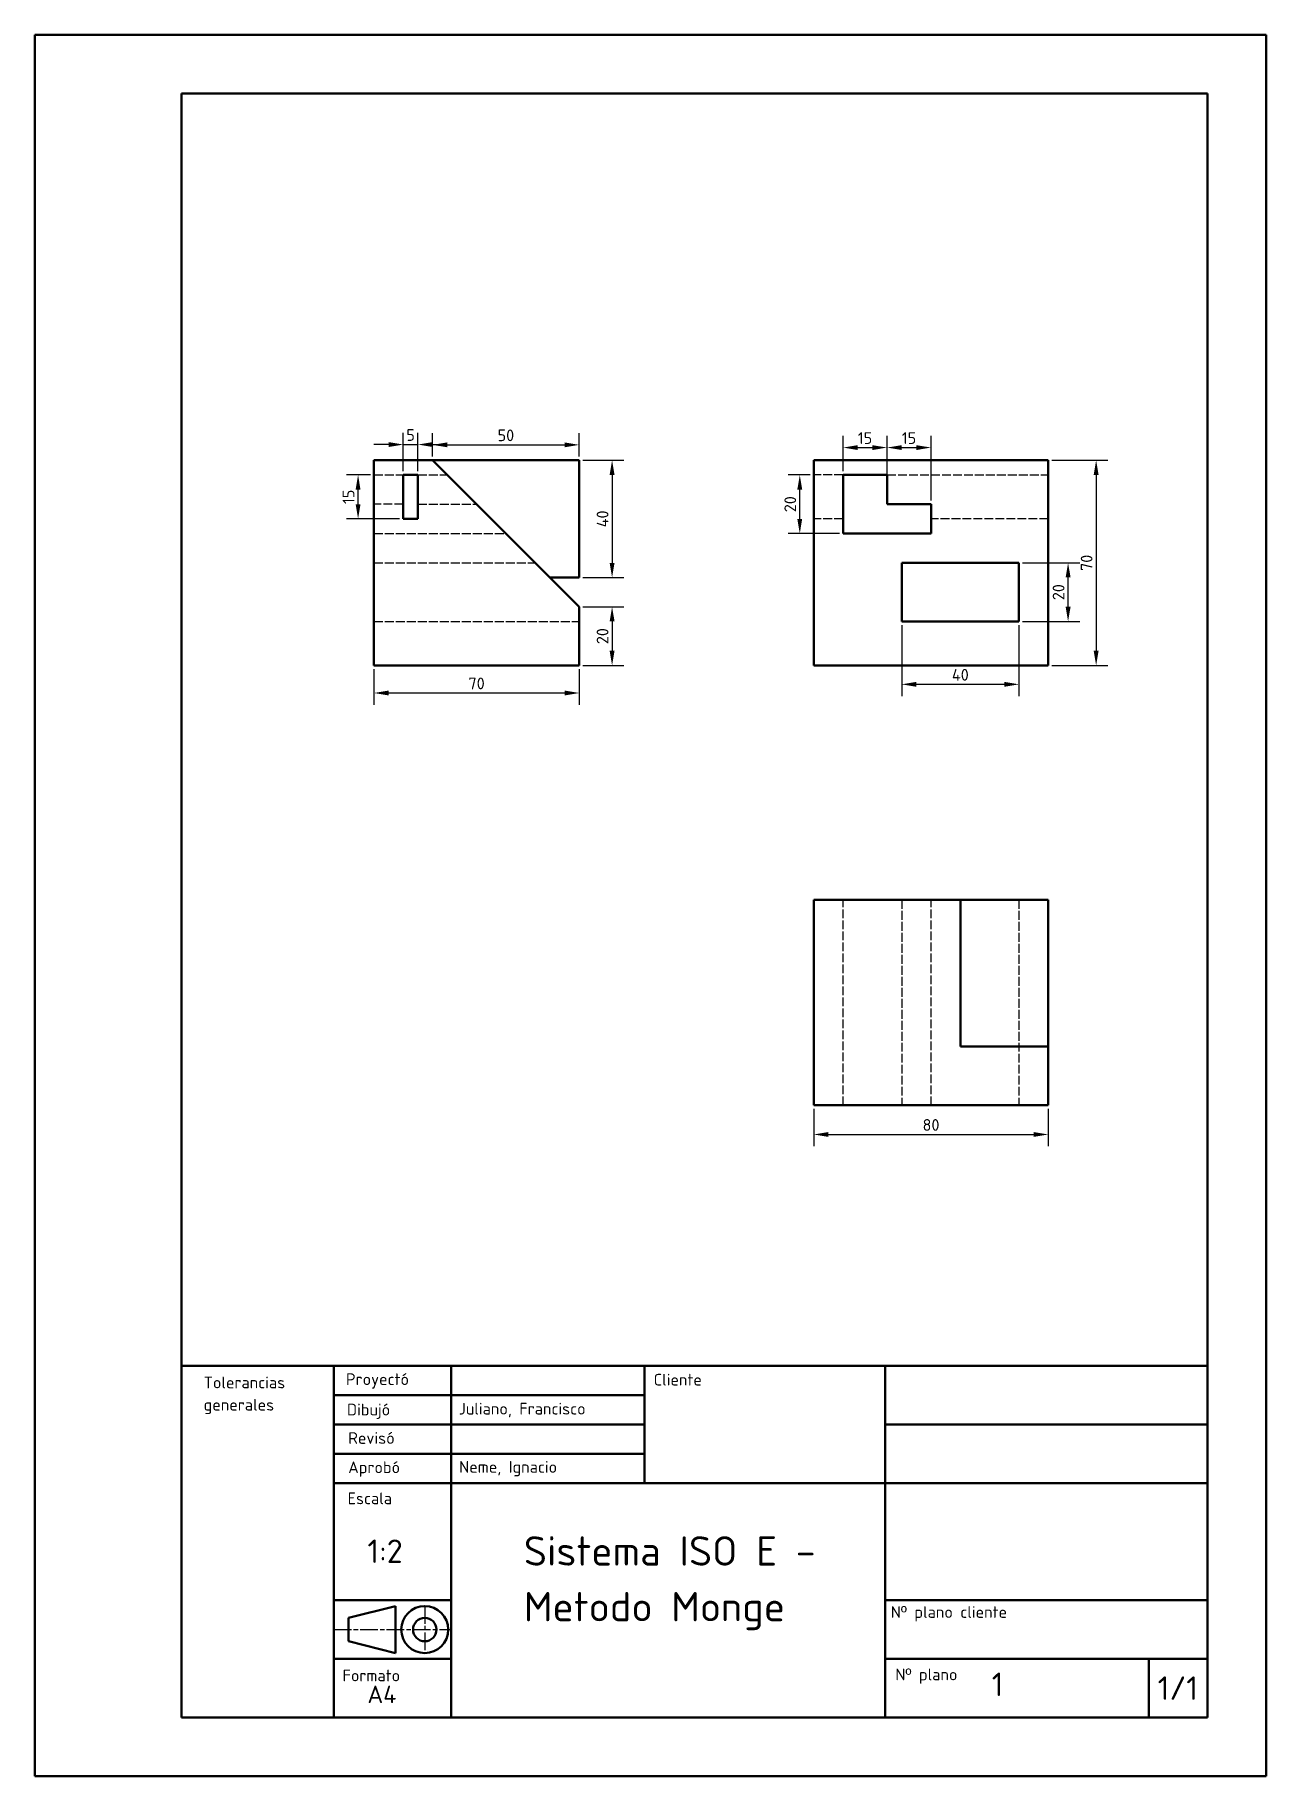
# Model space of a CAD drawing. Header units: millimetres. Extents: x 2667 to 2877, y 1860 to 2157.
import ezdxf

# ---------------------------------------------------------------- set-up
doc = ezdxf.new("R2010")
doc.units = ezdxf.units.MM
doc.header["$LTSCALE"] = 0.125
doc.linetypes.add('ACAD_ISO02W100', pattern=[15, 12, -3])
doc.linetypes.add('ACAD_ISO08W100', pattern=[36, 24, -3, 6, -3])
doc.layers.get('0').update_dxf_attribs({"lineweight": 50})
doc.layers.add('Capa1', color=7, linetype='Continuous')
doc.layers.add('capaCotas', color=7, linetype='Continuous', lineweight=25)
doc.styles.get("Standard").update_dxf_attribs({"font": 'isocpeur.ttf', "height": 2})
doc.dimstyles.new('ISO-25', dxfattribs={"dimtxt": 2, "dimasz": 2.5, "dimexe": 2, "dimexo": 0.625, "dimtad": 1, "dimlfac": 2, "dimtxsty": 'Standard', "dimcen": 2.5, "dimclrt": 256, "dimadec": 0, "dimazin": 0, "dimtfac": 1, "dimtmove": 0, "dimatfit": 3, "dimfxl": 1, "dimtfillclr": 256, "dimlwd": -1, "dimlwe": -1, "dimarcsym": 0})

# ---------------------------------------------------------------- blocks, each defined once
blk = doc.blocks.new('*D60')
at = {"layer": 'capaCotas', "color": 0, "transparency": 16777216}
for p, q in [((2724.58, 2049.32), (2724.58, 2043.24)), ((2759.58, 2049.32), (2759.58, 2043.24)), ((2727.08, 2045.24), (2757.08, 2045.24))]:
    blk.add_line(p, q, dxfattribs=at)
at = {"layer": 'capaCotas', "color": 0, "linetype": 'ACAD_ISO02W100', "transparency": 16777216}
for points in [[(2727.08, 2045.66), (2727.08, 2044.82), (2724.58, 2045.24)], [(2757.08, 2045.66), (2757.08, 2044.82), (2759.58, 2045.24)]]:
    blk.add_solid(points, dxfattribs=at)
at = {"layer": 'Defpoints', "color": 0, "linetype": 'ACAD_ISO02W100', "transparency": 16777216}
for p in [(2724.58, 2049.94), (2759.58, 2049.94), (2759.58, 2045.24)]:
    blk.add_point(p, dxfattribs=at)
at = {"layer": 'capaCotas', "linetype": 'ACAD_ISO02W100', "transparency": 16777216, "insert": (2742.08, 2046.87), "char_height": 2, "attachment_point": 5}
blk.add_mtext('70', dxfattribs=at)
blk = doc.blocks.new('*D61')
at = {"layer": 'capaCotas', "color": 0, "transparency": 16777216}
for p, q in [((2840.21, 2084.94), (2849.74, 2084.94)), ((2847.74, 2082.44), (2847.74, 2052.44)), ((2840.21, 2049.94), (2849.74, 2049.94))]:
    blk.add_line(p, q, dxfattribs=at)
at = {"layer": 'capaCotas', "color": 0, "linetype": 'ACAD_ISO02W100', "transparency": 16777216}
for points in [[(2847.32, 2082.44), (2848.16, 2082.44), (2847.74, 2084.94)], [(2847.32, 2052.44), (2848.16, 2052.44), (2847.74, 2049.94)]]:
    blk.add_solid(points, dxfattribs=at)
at = {"layer": 'Defpoints', "color": 0, "linetype": 'ACAD_ISO02W100', "transparency": 16777216}
for p in [(2839.58, 2084.94), (2839.58, 2049.94), (2847.74, 2049.94)]:
    blk.add_point(p, dxfattribs=at)
at = {"layer": 'capaCotas', "linetype": 'ACAD_ISO02W100', "transparency": 16777216, "insert": (2846.12, 2067.44), "char_height": 2, "attachment_point": 5, "rotation": 90}
blk.add_mtext('70', dxfattribs=at)
blk = doc.blocks.new('*D62')
at = {"layer": 'capaCotas', "color": 0, "transparency": 16777216}
for p, q in [((2799.58, 1974.32), (2799.58, 1967.94)), ((2839.58, 1974.32), (2839.58, 1967.94)), ((2802.08, 1969.94), (2837.08, 1969.94))]:
    blk.add_line(p, q, dxfattribs=at)
at = {"layer": 'capaCotas', "color": 0, "linetype": 'ACAD_ISO02W100', "transparency": 16777216}
for points in [[(2802.08, 1970.36), (2802.08, 1969.53), (2799.58, 1969.94)], [(2837.08, 1970.36), (2837.08, 1969.53), (2839.58, 1969.94)]]:
    blk.add_solid(points, dxfattribs=at)
at = {"layer": 'Defpoints', "color": 0, "linetype": 'ACAD_ISO02W100', "transparency": 16777216}
for p in [(2799.58, 1974.94), (2839.58, 1974.94), (2839.58, 1969.94)]:
    blk.add_point(p, dxfattribs=at)
at = {"layer": 'capaCotas', "linetype": 'ACAD_ISO02W100', "transparency": 16777216, "insert": (2819.58, 1971.57), "char_height": 2, "attachment_point": 5}
blk.add_mtext('80', dxfattribs=at)
blk = doc.blocks.new('*D64')
at = {"layer": 'capaCotas', "color": 0, "transparency": 16777216}
for p, q in [((2729.58, 2083.07), (2729.58, 2089.61)), ((2732.08, 2083.07), (2732.08, 2089.61)), ((2727.08, 2087.61), (2724.58, 2087.61)), ((2729.58, 2087.61), (2732.08, 2087.61)), ((2734.58, 2087.61), (2737.08, 2087.61))]:
    blk.add_line(p, q, dxfattribs=at)
at = {"layer": 'capaCotas', "color": 0, "linetype": 'ACAD_ISO02W100', "transparency": 16777216}
for points in [[(2727.08, 2088.03), (2727.08, 2087.2), (2729.58, 2087.61)], [(2734.58, 2088.03), (2734.58, 2087.2), (2732.08, 2087.61)]]:
    blk.add_solid(points, dxfattribs=at)
at = {"layer": 'Defpoints', "color": 0, "linetype": 'ACAD_ISO02W100', "transparency": 16777216}
for p in [(2732.08, 2087.61), (2729.58, 2082.44), (2732.08, 2082.44)]:
    blk.add_point(p, dxfattribs=at)
at = {"layer": 'capaCotas', "linetype": 'ACAD_ISO02W100', "transparency": 16777216, "insert": (2730.83, 2089.24), "char_height": 2, "attachment_point": 5}
blk.add_mtext('5', dxfattribs=at)
blk = doc.blocks.new('*D66')
at = {"layer": 'capaCotas', "color": 0, "transparency": 16777216}
for p, q in [((2804.58, 2083.07), (2804.58, 2089.1)), ((2812.08, 2083.07), (2812.08, 2089.1)), ((2807.08, 2087.1), (2809.58, 2087.1))]:
    blk.add_line(p, q, dxfattribs=at)
at = {"layer": 'capaCotas', "color": 0, "linetype": 'ACAD_ISO02W100', "transparency": 16777216}
for points in [[(2807.08, 2087.51), (2807.08, 2086.68), (2804.58, 2087.1)], [(2809.58, 2087.51), (2809.58, 2086.68), (2812.08, 2087.1)]]:
    blk.add_solid(points, dxfattribs=at)
at = {"layer": 'Defpoints', "color": 0, "linetype": 'ACAD_ISO02W100', "transparency": 16777216}
for p in [(2812.08, 2087.1), (2804.58, 2082.44), (2812.08, 2082.44)]:
    blk.add_point(p, dxfattribs=at)
at = {"layer": 'capaCotas', "linetype": 'ACAD_ISO02W100', "transparency": 16777216, "insert": (2808.33, 2088.72), "char_height": 2, "attachment_point": 5}
blk.add_mtext('15', dxfattribs=at)
blk = doc.blocks.new('*D67')
at = {"layer": 'capaCotas', "color": 0, "transparency": 16777216}
for p, q in [((2812.08, 2078.07), (2812.08, 2089.1)), ((2819.58, 2078.07), (2819.58, 2089.1)), ((2814.58, 2087.1), (2817.08, 2087.1))]:
    blk.add_line(p, q, dxfattribs=at)
at = {"layer": 'capaCotas', "color": 0, "linetype": 'ACAD_ISO02W100', "transparency": 16777216}
for points in [[(2814.58, 2087.51), (2814.58, 2086.68), (2812.08, 2087.1)], [(2817.08, 2087.51), (2817.08, 2086.68), (2819.58, 2087.1)]]:
    blk.add_solid(points, dxfattribs=at)
at = {"layer": 'Defpoints', "color": 0, "linetype": 'ACAD_ISO02W100', "transparency": 16777216}
for p in [(2819.58, 2087.1), (2812.08, 2077.44), (2819.58, 2077.44)]:
    blk.add_point(p, dxfattribs=at)
at = {"layer": 'capaCotas', "linetype": 'ACAD_ISO02W100', "transparency": 16777216, "insert": (2815.83, 2088.72), "char_height": 2, "attachment_point": 5}
blk.add_mtext('15', dxfattribs=at)
blk = doc.blocks.new('*D68')
at = {"layer": 'capaCotas', "color": 0, "transparency": 16777216}
for p, q in [((2814.58, 2056.82), (2814.58, 2044.72)), ((2834.58, 2056.82), (2834.58, 2044.72)), ((2817.08, 2046.72), (2832.08, 2046.72))]:
    blk.add_line(p, q, dxfattribs=at)
at = {"layer": 'capaCotas', "color": 0, "linetype": 'ACAD_ISO02W100', "transparency": 16777216}
for points in [[(2817.08, 2047.14), (2817.08, 2046.3), (2814.58, 2046.72)], [(2832.08, 2047.14), (2832.08, 2046.3), (2834.58, 2046.72)]]:
    blk.add_solid(points, dxfattribs=at)
at = {"layer": 'Defpoints', "color": 0, "linetype": 'ACAD_ISO02W100', "transparency": 16777216}
for p in [(2814.58, 2057.44), (2834.58, 2057.44), (2834.58, 2046.72)]:
    blk.add_point(p, dxfattribs=at)
at = {"layer": 'capaCotas', "linetype": 'ACAD_ISO02W100', "transparency": 16777216, "insert": (2824.58, 2048.34), "char_height": 2, "attachment_point": 5}
blk.add_mtext('40', dxfattribs=at)
blk = doc.blocks.new('*D69')
at = {"layer": 'capaCotas', "color": 0, "transparency": 16777216}
for p, q in [((2835.21, 2067.44), (2844.96, 2067.44)), ((2842.96, 2059.94), (2842.96, 2064.94)), ((2835.21, 2057.44), (2844.96, 2057.44))]:
    blk.add_line(p, q, dxfattribs=at)
at = {"layer": 'capaCotas', "color": 0, "linetype": 'ACAD_ISO02W100', "transparency": 16777216}
for points in [[(2842.54, 2064.94), (2843.38, 2064.94), (2842.96, 2067.44)], [(2842.54, 2059.94), (2843.38, 2059.94), (2842.96, 2057.44)]]:
    blk.add_solid(points, dxfattribs=at)
at = {"layer": 'Defpoints', "color": 0, "linetype": 'ACAD_ISO02W100', "transparency": 16777216}
for p in [(2834.58, 2067.44), (2842.96, 2067.44), (2834.58, 2057.44)]:
    blk.add_point(p, dxfattribs=at)
at = {"layer": 'capaCotas', "linetype": 'ACAD_ISO02W100', "transparency": 16777216, "insert": (2841.33, 2062.44), "char_height": 2, "attachment_point": 5, "rotation": 90}
blk.add_mtext('20', dxfattribs=at)
blk = doc.blocks.new('*D71')
at = {"layer": 'capaCotas', "color": 0, "transparency": 16777216}
for p, q in [((2760.21, 2059.94), (2767.19, 2059.94)), ((2765.19, 2057.44), (2765.19, 2052.44)), ((2760.21, 2049.94), (2767.19, 2049.94))]:
    blk.add_line(p, q, dxfattribs=at)
at = {"layer": 'capaCotas', "color": 0, "linetype": 'ACAD_ISO02W100', "transparency": 16777216}
for points in [[(2764.77, 2057.44), (2765.61, 2057.44), (2765.19, 2059.94)], [(2764.77, 2052.44), (2765.61, 2052.44), (2765.19, 2049.94)]]:
    blk.add_solid(points, dxfattribs=at)
at = {"layer": 'Defpoints', "color": 0, "linetype": 'ACAD_ISO02W100', "transparency": 16777216}
for p in [(2759.58, 2059.94), (2759.58, 2049.94), (2765.19, 2049.94)]:
    blk.add_point(p, dxfattribs=at)
at = {"layer": 'capaCotas', "linetype": 'ACAD_ISO02W100', "transparency": 16777216, "insert": (2763.56, 2054.94), "char_height": 2, "attachment_point": 5, "rotation": 90}
blk.add_mtext('20', dxfattribs=at)
blk = doc.blocks.new('*D72')
at = {"layer": 'capaCotas', "color": 0, "transparency": 16777216}
for p, q in [((2723.96, 2082.44), (2719.87, 2082.44)), ((2721.87, 2077.44), (2721.87, 2079.94)), ((2728.96, 2074.94), (2719.87, 2074.94))]:
    blk.add_line(p, q, dxfattribs=at)
at = {"layer": 'capaCotas', "color": 0, "linetype": 'ACAD_ISO02W100', "transparency": 16777216}
for points in [[(2721.45, 2079.94), (2722.28, 2079.94), (2721.87, 2082.44)], [(2721.45, 2077.44), (2722.28, 2077.44), (2721.87, 2074.94)]]:
    blk.add_solid(points, dxfattribs=at)
at = {"layer": 'Defpoints', "color": 0, "linetype": 'ACAD_ISO02W100', "transparency": 16777216}
for p in [(2721.87, 2082.44), (2724.58, 2082.44), (2729.58, 2074.94)]:
    blk.add_point(p, dxfattribs=at)
at = {"layer": 'capaCotas', "linetype": 'ACAD_ISO02W100', "transparency": 16777216, "insert": (2720.24, 2078.69), "char_height": 2, "attachment_point": 5, "rotation": 90}
blk.add_mtext('15', dxfattribs=at)
blk = doc.blocks.new('*D73')
at = {"layer": 'capaCotas', "color": 0, "transparency": 16777216}
for p, q in [((2798.96, 2082.44), (2795.2, 2082.44)), ((2797.2, 2074.94), (2797.2, 2079.94)), ((2803.96, 2072.44), (2795.2, 2072.44))]:
    blk.add_line(p, q, dxfattribs=at)
at = {"layer": 'capaCotas', "color": 0, "linetype": 'ACAD_ISO02W100', "transparency": 16777216}
for points in [[(2796.78, 2079.94), (2797.61, 2079.94), (2797.2, 2082.44)], [(2796.78, 2074.94), (2797.61, 2074.94), (2797.2, 2072.44)]]:
    blk.add_solid(points, dxfattribs=at)
at = {"layer": 'Defpoints', "color": 0, "linetype": 'ACAD_ISO02W100', "transparency": 16777216}
for p in [(2797.2, 2082.44), (2799.58, 2082.44), (2804.58, 2072.44)]:
    blk.add_point(p, dxfattribs=at)
at = {"layer": 'capaCotas', "linetype": 'ACAD_ISO02W100', "transparency": 16777216, "insert": (2795.57, 2077.44), "char_height": 2, "attachment_point": 5, "rotation": 90}
blk.add_mtext('20', dxfattribs=at)
blk = doc.blocks.new('*D74')
at = {"layer": 'capaCotas', "color": 0, "transparency": 16777216}
for p, q in [((2760.21, 2084.94), (2767.19, 2084.94)), ((2765.19, 2082.44), (2765.19, 2067.44)), ((2760.21, 2064.94), (2767.19, 2064.94))]:
    blk.add_line(p, q, dxfattribs=at)
at = {"layer": 'capaCotas', "color": 0, "linetype": 'ACAD_ISO02W100', "transparency": 16777216}
for points in [[(2764.77, 2082.44), (2765.61, 2082.44), (2765.19, 2084.94)], [(2764.77, 2067.44), (2765.61, 2067.44), (2765.19, 2064.94)]]:
    blk.add_solid(points, dxfattribs=at)
at = {"layer": 'Defpoints', "color": 0, "linetype": 'ACAD_ISO02W100', "transparency": 16777216}
for p in [(2759.58, 2084.94), (2759.58, 2064.94), (2765.19, 2064.94)]:
    blk.add_point(p, dxfattribs=at)
at = {"layer": 'capaCotas', "linetype": 'ACAD_ISO02W100', "transparency": 16777216, "insert": (2763.56, 2074.94), "char_height": 2, "attachment_point": 5, "rotation": 90}
blk.add_mtext('40', dxfattribs=at)
blk = doc.blocks.new('*D75')
at = {"layer": 'capaCotas', "color": 0, "transparency": 16777216}
for p, q in [((2734.58, 2085.57), (2734.58, 2089.56)), ((2759.58, 2085.57), (2759.58, 2089.56)), ((2737.08, 2087.56), (2757.08, 2087.56))]:
    blk.add_line(p, q, dxfattribs=at)
at = {"layer": 'capaCotas', "color": 0, "linetype": 'ACAD_ISO02W100', "transparency": 16777216}
for points in [[(2737.08, 2087.98), (2737.08, 2087.15), (2734.58, 2087.56)], [(2757.08, 2087.98), (2757.08, 2087.15), (2759.58, 2087.56)]]:
    blk.add_solid(points, dxfattribs=at)
at = {"layer": 'Defpoints', "color": 0, "linetype": 'ACAD_ISO02W100', "transparency": 16777216}
for p in [(2734.58, 2084.94), (2759.58, 2087.56), (2759.58, 2084.94)]:
    blk.add_point(p, dxfattribs=at)
at = {"layer": 'capaCotas', "linetype": 'ACAD_ISO02W100', "transparency": 16777216, "insert": (2747.08, 2089.19), "char_height": 2, "attachment_point": 5}
blk.add_mtext('50', dxfattribs=at)

msp = doc.modelspace()

# ---------------------------------------------------------------- linework, layer by layer
for p, q in [((2876.7399, 2157.4962), (2666.7399, 2157.4962)), ((2666.7399, 2157.4962), (2666.7399, 1860.4962)), ((2876.7399, 2157.4962), (2876.7399, 1860.4962)), ((2866.7399, 2147.4962), (2691.7399, 2147.4962)), ((2691.7399, 2147.4962), (2691.7399, 1870.4962)), ((2866.7399, 2147.4962), (2866.7399, 1870.4962)), ((2724.5814, 2049.9422), (2724.5814, 2084.9422)), ((2724.5814, 2084.9422), (2734.5814, 2084.9422)), ((2734.5814, 2084.9422), (2759.5814, 2059.9422)), ((2734.5814, 2084.9422), (2759.5814, 2084.9422)), ((2759.5814, 2084.9422), (2759.5814, 2064.9422)), ((2839.5814, 2084.9422), (2799.5814, 2084.9422)), ((2799.5814, 2084.9422), (2799.5814, 2049.9422)), ((2839.5814, 2049.9422), (2839.5814, 2084.9422)), ((2729.5814, 2082.4422), (2729.5814, 2074.9422)), ((2732.0814, 2082.4422), (2729.5814, 2082.4422)), ((2732.0814, 2074.9422), (2732.0814, 2082.4422)), ((2804.5814, 2082.4422), (2804.5814, 2072.4422)), ((2812.0814, 2082.4422), (2804.5814, 2082.4422)), ((2812.0814, 2077.4422), (2812.0814, 2082.4422)), ((2819.5814, 2077.4422), (2812.0814, 2077.4422)), ((2819.5814, 2072.4422), (2819.5814, 2077.4422)), ((2729.5814, 2074.9422), (2732.0814, 2074.9422)), ((2804.5814, 2072.4422), (2819.5814, 2072.4422)), ((2834.5814, 2067.4422), (2814.5814, 2067.4422)), ((2814.5814, 2067.4422), (2814.5814, 2057.4422)), ((2834.5814, 2057.4422), (2834.5814, 2067.4422)), ((2759.5814, 2064.9422), (2754.5814, 2064.9422)), ((2759.5814, 2049.9422), (2759.5814, 2059.9422)), ((2814.5814, 2057.4422), (2834.5814, 2057.4422)), ((2759.5814, 2049.9422), (2724.5814, 2049.9422)), ((2799.5814, 2049.9422), (2839.5814, 2049.9422)), ((2799.5814, 2009.9422), (2824.5814, 2009.9422)), ((2799.5814, 2009.9422), (2799.5814, 1974.9422)), ((2824.5814, 1984.9422), (2824.5814, 2009.9422)), ((2839.5814, 2009.9422), (2824.5814, 2009.9422)), ((2839.5814, 1984.9422), (2839.5814, 2009.9422)), ((2839.5814, 1984.9422), (2824.5814, 1984.9422)), ((2839.5814, 1974.9422), (2839.5814, 1984.9422)), ((2799.5814, 1974.9422), (2839.5814, 1974.9422)), ((2691.7399, 1930.4962), (2866.7399, 1930.4962)), ((2717.7399, 1920.4962), (2717.7399, 1930.4962)), ((2737.7399, 1920.4962), (2737.7399, 1930.4962)), ((2770.7399, 1915.4962), (2770.7399, 1930.4962)), ((2801.7399, 1930.4962), (2811.7399, 1930.4962)), ((2811.7399, 1930.4962), (2811.7399, 1870.4962)), ((2717.7399, 1925.4962), (2760.7399, 1925.4962)), ((2760.7399, 1925.4962), (2770.7399, 1925.4962)), ((2717.7399, 1920.4962), (2760.7399, 1920.4962)), ((2717.7399, 1920.4962), (2717.7399, 1870.4962)), ((2737.7399, 1920.4962), (2737.7399, 1870.4962)), ((2760.7399, 1920.4962), (2770.7399, 1920.4962)), ((2866.7399, 1920.4962), (2811.7399, 1920.4962)), ((2717.7399, 1915.4962), (2760.7399, 1915.4962)), ((2760.7399, 1915.4962), (2770.7399, 1915.4962)), ((2770.7399, 1915.4962), (2770.7399, 1910.4962)), ((2717.7399, 1910.4962), (2760.7399, 1910.4962)), ((2760.7399, 1910.4962), (2801.7399, 1910.4962)), ((2801.7399, 1910.4962), (2866.7399, 1910.4962)), ((2717.7399, 1890.4962), (2737.7399, 1890.4962)), ((2720.2399, 1887.4962), (2728.2399, 1889.4962)), ((2728.2399, 1889.4962), (2728.2399, 1881.4962)), ((2866.7399, 1890.4962), (2811.7399, 1890.4962)), ((2720.2399, 1883.4962), (2720.2399, 1887.4962)), ((2717.7399, 1883.3663), (2717.7399, 1885.8663)), ((2717.7399, 1883.3663), (2717.7399, 1880.4962)), ((2720.2399, 1883.4962), (2728.2399, 1881.4962)), ((2717.7399, 1880.4962), (2737.7399, 1880.4962)), ((2717.7399, 1880.4962), (2717.7399, 1880.4962)), ((2717.7399, 1880.4962), (2720.2399, 1880.4962)), ((2866.7399, 1880.4962), (2811.7399, 1880.4962)), ((2866.7399, 1880.4962), (2856.7399, 1880.4962)), ((2856.7399, 1880.4962), (2856.7399, 1870.4962)), ((2691.7399, 1870.4962), (2866.7399, 1870.4962)), ((2666.7399, 1860.4962), (2876.7399, 1860.4962))]:
    msp.add_line(p, q)
for radius in [4, 2]:
    msp.add_circle((2733.2399, 1885.4962), radius)
at = {"layer": 'capaCotas', "linetype": 'ACAD_ISO02W100'}
for p, q in [((2724.5814, 2082.4422), (2729.5814, 2082.4422)), ((2732.0814, 2082.4422), (2737.0814, 2082.4422)), ((2804.5814, 2082.4422), (2799.5814, 2082.4422)), ((2812.0814, 2082.4422), (2839.5814, 2082.4422)), ((2729.5814, 2077.4422), (2724.5814, 2077.4422)), ((2732.0814, 2077.4422), (2742.0814, 2077.4422)), ((2804.5814, 2074.9422), (2799.5814, 2074.9422)), ((2839.5814, 2074.9422), (2819.5814, 2074.9422)), ((2724.5814, 2072.4422), (2747.0814, 2072.4422)), ((2724.5814, 2067.4422), (2752.0814, 2067.4422)), ((2724.5814, 2049.9422), (2724.5814, 2057.4422)), ((2724.5814, 2057.4422), (2759.5814, 2057.4422)), ((2804.5814, 1974.9422), (2804.5814, 2009.9422)), ((2814.5814, 2009.9422), (2814.5814, 1974.9422)), ((2819.5814, 1974.9422), (2819.5814, 2009.9422)), ((2834.5814, 2009.9422), (2834.5814, 1974.9422))]:
    msp.add_line(p, q, dxfattribs=at)
at = {"layer": 'capaCotas', "color": 0, "linetype": 'ACAD_ISO08W100', "lineweight": 25}
for p, q in [((2733.2399, 1889.4962), (2733.2399, 1881.4962)), ((2717.7399, 1885.4962), (2737.7399, 1885.4962))]:
    msp.add_line(p, q, dxfattribs=at)

# ---------------------------------------------------------------- texts
for s, height, p in [('Tolerancias', 2, (2695.5327, 1926.6469)), ('Proyectó', 2, (2719.8046, 1927.2045)), ('Cliente', 2, (2772.2825, 1927.1176)), ('generales', 2, (2695.5327, 1922.8469)), ('Dibujó', 2, (2719.9702, 1922.0223)), ('Juliano, Francisco', 2, (2739.0244, 1922.175)), ('Revisó', 2, (2720.1876, 1917.1735)), ('Aprobó', 2, (2720.1826, 1912.1762)), ('Neme, Ignacio', 2, (2739.1054, 1912.2473)), ('Escala ', 2, (2720.0792, 1906.8797)), ('1:2', 4, (2723.456, 1896.8656)), ('Sistema ISO E -', 5, (2750.1379, 1896.4068)), ('Metodo Monge', 5, (2750.1379, 1886.9068)), ('Nº plano cliente', 2, (2812.7188, 1887.4919)), ('Formato', 2, (2719.213, 1876.6727)), ('Nº plano ', 2, (2813.4985, 1876.8459)), ('1', 4, (2829.9284, 1874.1627)), ('A4', 3, (2723.4576, 1872.9502))]:
    msp.add_text(s, height=height).set_placement(p)
at = {"layer": 'Capa1', "lineweight": 35}
msp.add_text('1/1', height=4, dxfattribs=at).set_placement((2858.2399, 1873.5174))

# ---------------------------------------------------------------- dimensions: what is measured, and where the dimension line sits
at = {"layer": 'capaCotas', "linetype": 'ACAD_ISO02W100'}
for base, p1, p2, picture, middle in [((2732.0814, 2087.6124), (2729.5814, 2082.4422), (2732.0814, 2082.4422), '*D64', (2730.8314, 2089.2374)), ((2759.5814, 2087.5643), (2734.5814, 2084.9422), (2759.5814, 2084.9422), '*D75', (2747.0814, 2089.1893)), ((2812.0814, 2087.0957), (2804.5814, 2082.4422), (2812.0814, 2082.4422), '*D66', (2808.3314, 2088.7207)), ((2819.5814, 2087.0957), (2812.0814, 2077.4422), (2819.5814, 2077.4422), '*D67', (2815.8314, 2088.7207)), ((2834.5814, 2046.7193), (2814.5814, 2057.4422), (2834.5814, 2057.4422), '*D68', (2824.5814, 2048.3443)), ((2759.5814, 2045.2403), (2724.5814, 2049.9422), (2759.5814, 2049.9422), '*D60', (2742.0814, 2046.8653)), ((2839.5814, 1969.9422), (2799.5814, 1974.9422), (2839.5814, 1974.9422), '*D62', (2819.5814, 1971.5672))]:
    dim = msp.add_linear_dim(base=base, p1=p1, p2=p2, dimstyle='ISO-25', dxfattribs=at)
    dim.commit()
    dim.dimension.update_dxf_attribs({"geometry": picture, "text_midpoint": middle})
for base, p1, p2, picture, middle in [((2765.19, 2064.9422), (2759.5814, 2084.9422), (2759.5814, 2064.9422), '*D74', (2763.565, 2074.9422)), ((2721.8652, 2082.4422), (2729.5814, 2074.9422), (2724.5814, 2082.4422), '*D72', (2720.2402, 2078.6922)), ((2797.1956, 2082.4422), (2804.5814, 2072.4422), (2799.5814, 2082.4422), '*D73', (2795.5706, 2077.4422)), ((2842.9599, 2067.4422), (2834.5814, 2057.4422), (2834.5814, 2067.4422), '*D69', (2841.3349, 2062.4422)), ((2765.19, 2049.9422), (2759.5814, 2059.9422), (2759.5814, 2049.9422), '*D71', (2763.565, 2054.9422))]:
    dim = msp.add_linear_dim(base=base, p1=p1, p2=p2, angle=90, dimstyle='ISO-25', dxfattribs=at)
    dim.commit()
    dim.dimension.update_dxf_attribs({"geometry": picture, "text_midpoint": middle})
dim = msp.add_linear_dim(base=(2847.7412, 2049.9422), p1=(2839.5814, 2084.9422), p2=(2839.5814, 2049.9422), angle=90, dimstyle='ISO-25', dxfattribs=at)
dim.commit()
dim.dimension.update_dxf_attribs({"geometry": '*D61', "text_midpoint": (2847.7412, 2067.4422), "dimtype": 160})

doc.saveas('drawing.dxf')
